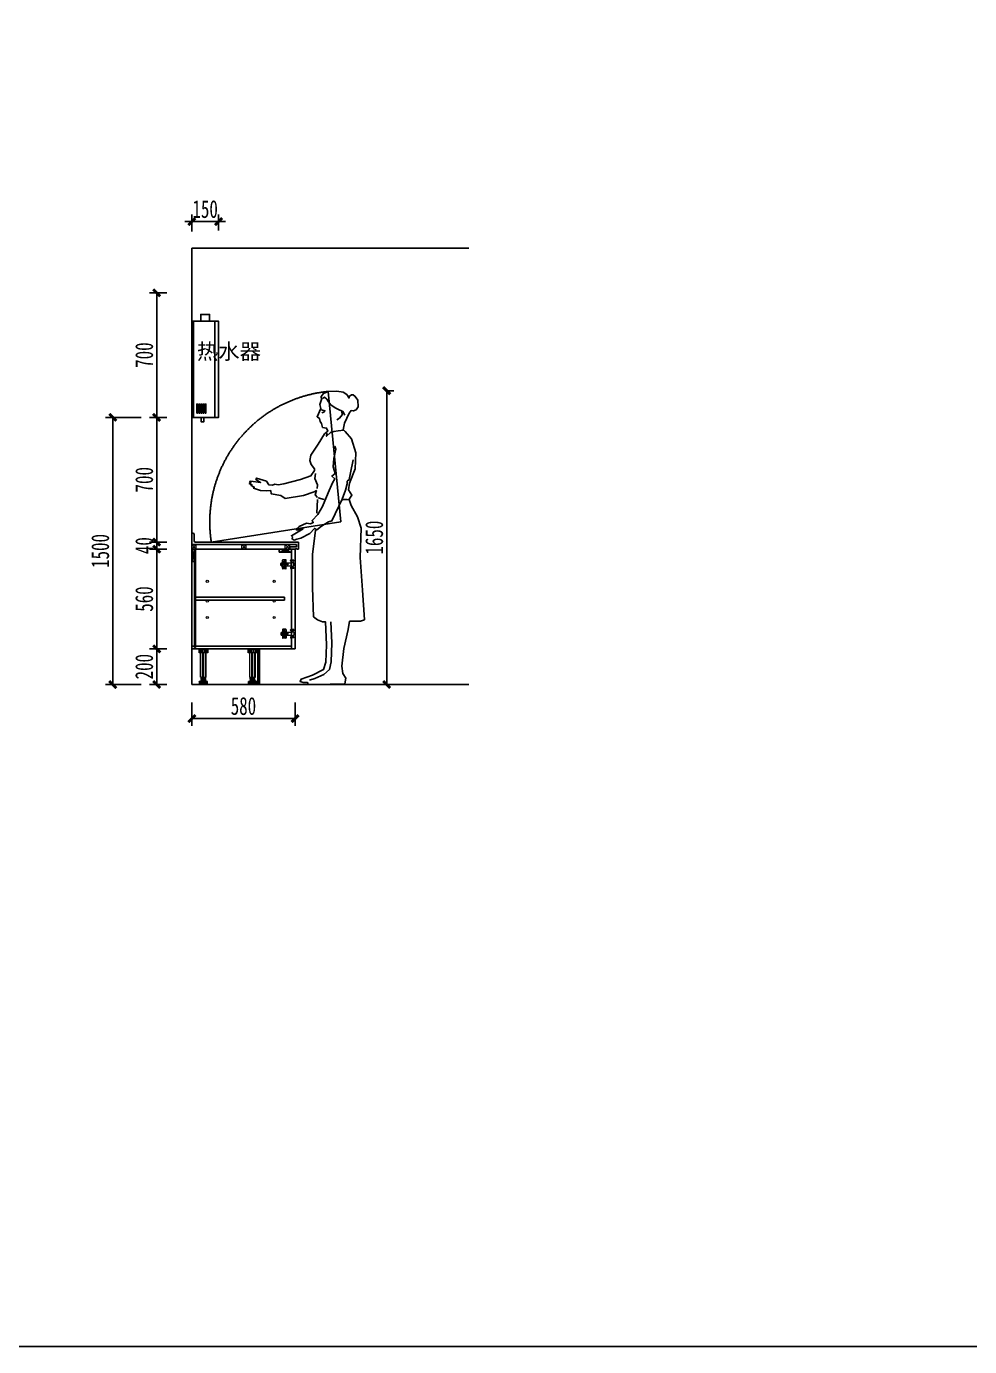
# Model space of a CAD drawing. Header units: millimetres. Extents: x 3104083 to 3173399, y -3165492 to -3044687.
# Drawn here: x 3123988 to 3129284, y -3165492 to -3158078 of the extents above; entities that cross this region are included whole.
import ezdxf

# ---------------------------------------------------------------- set-up
doc = ezdxf.new("R2010")
doc.units = ezdxf.units.MM
doc.header["$LTSCALE"] = 500
doc.header["$MEASUREMENT"] = 0
doc.header["$PDMODE"] = 2
doc.linetypes.add('ACAD_ISO03W100', pattern=[30, 12, -18])
doc.layers.get('0').update_dxf_attribs({"linetype": 'CONTINUOUS'})
doc.layers.get('DEFPOINTS').update_dxf_attribs({"linetype": 'CONTINUOUS'})
for name, color, linetype in [('1', 1, 'CONTINUOUS'), ('D-节点尺寸', 5, 'CONTINUOUS'), ('ZB_厨柜', 7, 'CONTINUOUS'), ('台面', 4, 'CONTINUOUS'), ('柜体', 2, 'CONTINUOUS')]:
    doc.layers.add(name, color=color, linetype=linetype)
for name, color, linetype, lineweight in [('五金辅助件', 25, 'CONTINUOUS', 13), ('墙体', 6, 'CONTINUOUS', 25), ('标注', 7, 'CONTINUOUS', 25)]:
    doc.layers.add(name, color=color, linetype=linetype, lineweight=lineweight)
doc.styles.add('DIM', font='SimSun.ttf', dxfattribs={"width": 0.7})
doc.styles.add('平面图尺寸', font='SimSun.ttf', dxfattribs={"height": 110})
doc.dimstyles.new('40', dxfattribs={"dimscale": 40, "dimtxt": 2.5, "dimasz": 1, "dimexe": 1, "dimexo": 1, "dimgap": 0.5, "dimtad": 1, "dimdec": 0, "dimzin": 0, "dimdsep": 46, "dimtxsty": 'DIM', "dimblk": 'ARCHTICK', "dimcen": 0, "dimclrd": 5, "dimclre": 5, "dimclrt": 35, "dimadec": 0, "dimazin": 0, "dimtfac": 0.5, "dimtdec": 0, "dimtix": 1, "dimtmove": 2, "dimatfit": 2, "dimldrblk": 'A', "dimfxl": 0, "dimtolj": 1, "dimtzin": 0, "dimlwd": -1, "dimlwe": -1, "dimarcsym": 0})

# ---------------------------------------------------------------- blocks, each defined once
blk = doc.blocks.new('_ArchTick')
at = {"color": 0, "linetype": 'ByBlock', "const_width": 0.4}
blk.add_lwpolyline([(-0.5, -0.5), (0.5, 0.5)], dxfattribs=at)
blk = doc.blocks.new('*D1935')
at = {"layer": 'D-节点尺寸', "color": 5, "ltscale": 100}
for p, q in [((3124916.9, -3161874.7), (3124916.9, -3162005.2)), ((3125496.9, -3161874.7), (3125496.9, -3162005.2)), ((3124916.9, -3161965.2), (3125496.9, -3161965.2))]:
    blk.add_line(p, q, dxfattribs=at)
at = {"layer": 'DEFPOINTS', "color": 0, "ltscale": 100}
for p in [(3124916.9, -3161834.7), (3125496.9, -3161834.7), (3125496.9, -3161965.2)]:
    blk.add_point(p, dxfattribs=at)
at = {"layer": 'D-节点尺寸', "color": 5, "ltscale": 100, "xscale": 40, "yscale": 40, "zscale": 40, "rotation": 180}
blk.add_blockref('_ArchTick', (3124916.9, -3161965.2), dxfattribs=at)
at = {"layer": 'D-节点尺寸', "color": 5, "ltscale": 100, "xscale": 40, "yscale": 40, "zscale": 40}
blk.add_blockref('_ArchTick', (3125496.9, -3161965.2), dxfattribs=at)
at = {"layer": 'D-节点尺寸', "color": 35, "ltscale": 100, "insert": (3125206.9, -3161895.2), "char_height": 100, "attachment_point": 5, "style": 'DIM'}
blk.add_mtext('\\A1;580', dxfattribs=at)
blk = doc.blocks.new('A')
for p, q in [((-0.37, 0), (-2.13, 0)), ((-1.44, 1.15), (-1.09, 1.44)), ((-1.44, 1.15), (-0.37, 0)), ((-1.44, -1.15), (-0.37, 0)), ((-1.09, 1.44), (0, 0)), ((-1.09, -1.44), (0, 0)), ((-1.44, -1.15), (-1.09, -1.44))]:
    blk.add_line(p, q)
for points in [[(-1.44, 1.15), (-1.09, 1.44), (-0.37, 0), (0, 0)], [(-1.44, -1.15), (-1.09, -1.44), (-0.37, 0), (0, 0)]]:
    blk.add_solid(points)
blk = doc.blocks.new('*D1936')
at = {"layer": 'D-节点尺寸', "color": 5, "ltscale": 100}
for p, q in [((3124916.9, -3159229.1), (3124916.9, -3159134)), ((3125066.9, -3159224), (3125066.9, -3159134)), ((3124916.9, -3159174), (3124876.9, -3159174)), ((3125066.9, -3159174), (3124916.9, -3159174)), ((3125066.9, -3159174), (3125106.9, -3159174))]:
    blk.add_line(p, q, dxfattribs=at)
at = {"layer": 'DEFPOINTS', "color": 0, "ltscale": 100}
for p in [(3124916.9, -3159174), (3124916.9, -3159269.1), (3125066.9, -3159264)]:
    blk.add_point(p, dxfattribs=at)
at = {"layer": 'D-节点尺寸', "color": 5, "ltscale": 100, "xscale": 40, "yscale": 40, "zscale": 40}
blk.add_blockref('_ArchTick', (3124916.9, -3159174), dxfattribs=at)
at = {"layer": 'D-节点尺寸', "color": 5, "ltscale": 100, "xscale": 40, "yscale": 40, "zscale": 40, "rotation": 180}
blk.add_blockref('_ArchTick', (3125066.9, -3159174), dxfattribs=at)
at = {"layer": 'D-节点尺寸', "color": 35, "ltscale": 100, "insert": (3124991.9, -3159104), "char_height": 100, "attachment_point": 5, "style": 'DIM'}
blk.add_mtext('\\A1;150', dxfattribs=at)
blk = doc.blocks.new('*D1937')
at = {"layer": 'D-节点尺寸', "color": 5, "ltscale": 100}
for p, q in [((3124776.9, -3159573.7), (3124679.8, -3159573.7)), ((3124719.8, -3159573.7), (3124719.8, -3160273.7)), ((3124776.9, -3160273.7), (3124679.8, -3160273.7))]:
    blk.add_line(p, q, dxfattribs=at)
at = {"layer": 'DEFPOINTS', "color": 0, "ltscale": 100}
for p in [(3124816.9, -3159573.7), (3124719.8, -3160273.7), (3124816.9, -3160273.7)]:
    blk.add_point(p, dxfattribs=at)
at = {"layer": 'D-节点尺寸', "color": 5, "ltscale": 100, "xscale": 40, "yscale": 40, "zscale": 40}
for p, rotation in [((3124719.8, -3159573.7), 90), ((3124719.8, -3160273.7), 270)]:
    blk.add_blockref('_ArchTick', p, dxfattribs=dict(at, rotation=rotation))
at = {"layer": 'D-节点尺寸', "color": 35, "ltscale": 100, "insert": (3124649.8, -3159923.7), "char_height": 100, "attachment_point": 5, "rotation": 90, "style": 'DIM'}
blk.add_mtext('\\A1;700', dxfattribs=at)
blk = doc.blocks.new('*D1938')
at = {"layer": 'D-节点尺寸', "color": 5, "ltscale": 100}
for p, q in [((3124776.9, -3160273.7), (3124679.8, -3160273.7)), ((3124719.8, -3160273.7), (3124719.8, -3160973.7)), ((3124776.9, -3160973.7), (3124679.8, -3160973.7))]:
    blk.add_line(p, q, dxfattribs=at)
at = {"layer": 'DEFPOINTS', "color": 0, "ltscale": 100}
for p in [(3124816.9, -3160273.7), (3124719.8, -3160973.7), (3124816.9, -3160973.7)]:
    blk.add_point(p, dxfattribs=at)
at = {"layer": 'D-节点尺寸', "color": 5, "ltscale": 100, "xscale": 40, "yscale": 40, "zscale": 40}
for p, rotation in [((3124719.8, -3160273.7), 90), ((3124719.8, -3160973.7), 270)]:
    blk.add_blockref('_ArchTick', p, dxfattribs=dict(at, rotation=rotation))
at = {"layer": 'D-节点尺寸', "color": 35, "ltscale": 100, "insert": (3124649.8, -3160623.7), "char_height": 100, "attachment_point": 5, "rotation": 90, "style": 'DIM'}
blk.add_mtext('\\A1;700', dxfattribs=at)
blk = doc.blocks.new('*D1939')
at = {"layer": 'D-节点尺寸', "color": 5, "ltscale": 100}
for p, q in [((3124719.8, -3160973.7), (3124719.8, -3160933.7)), ((3124776.9, -3160973.7), (3124679.8, -3160973.7)), ((3124719.8, -3160973.7), (3124719.8, -3161013.7)), ((3124776.9, -3161013.7), (3124679.8, -3161013.7)), ((3124719.8, -3161013.7), (3124719.8, -3161053.7))]:
    blk.add_line(p, q, dxfattribs=at)
at = {"layer": 'DEFPOINTS', "color": 0, "ltscale": 100}
for p in [(3124816.9, -3160973.7), (3124719.8, -3161013.7), (3124816.9, -3161013.7)]:
    blk.add_point(p, dxfattribs=at)
at = {"layer": 'D-节点尺寸', "color": 5, "ltscale": 100, "xscale": 40, "yscale": 40, "zscale": 40}
for p, rotation in [((3124719.8, -3160973.7), 270), ((3124719.8, -3161013.7), 90)]:
    blk.add_blockref('_ArchTick', p, dxfattribs=dict(at, rotation=rotation))
at = {"layer": 'D-节点尺寸', "color": 35, "ltscale": 100, "insert": (3124649.8, -3160993.7), "char_height": 100, "attachment_point": 5, "rotation": 90, "style": 'DIM'}
blk.add_mtext('\\A1;40', dxfattribs=at)
blk = doc.blocks.new('*D1940')
at = {"layer": 'D-节点尺寸', "color": 5, "ltscale": 100}
for p, q in [((3124776.9, -3161013.7), (3124679.8, -3161013.7)), ((3124719.8, -3161013.7), (3124719.8, -3161573.7)), ((3124776.9, -3161573.7), (3124679.8, -3161573.7))]:
    blk.add_line(p, q, dxfattribs=at)
at = {"layer": 'DEFPOINTS', "color": 0, "ltscale": 100}
for p in [(3124816.9, -3161013.7), (3124719.8, -3161573.7), (3124816.9, -3161573.7)]:
    blk.add_point(p, dxfattribs=at)
at = {"layer": 'D-节点尺寸', "color": 5, "ltscale": 100, "xscale": 40, "yscale": 40, "zscale": 40}
for p, rotation in [((3124719.8, -3161013.7), 90), ((3124719.8, -3161573.7), 270)]:
    blk.add_blockref('_ArchTick', p, dxfattribs=dict(at, rotation=rotation))
at = {"layer": 'D-节点尺寸', "color": 35, "ltscale": 100, "insert": (3124649.8, -3161293.7), "char_height": 100, "attachment_point": 5, "rotation": 90, "style": 'DIM'}
blk.add_mtext('\\A1;560', dxfattribs=at)
blk = doc.blocks.new('*D1941')
at = {"layer": 'D-节点尺寸', "color": 5, "ltscale": 100}
for p, q in [((3124776.9, -3161573.7), (3124679.8, -3161573.7)), ((3124719.8, -3161573.7), (3124719.8, -3161773.7)), ((3124776.9, -3161773.7), (3124679.8, -3161773.7))]:
    blk.add_line(p, q, dxfattribs=at)
at = {"layer": 'DEFPOINTS', "color": 0, "ltscale": 100}
for p in [(3124816.9, -3161573.7), (3124719.8, -3161773.7), (3124816.9, -3161773.7)]:
    blk.add_point(p, dxfattribs=at)
at = {"layer": 'D-节点尺寸', "color": 5, "ltscale": 100, "xscale": 40, "yscale": 40, "zscale": 40}
for p, rotation in [((3124719.8, -3161573.7), 90), ((3124719.8, -3161773.7), 270)]:
    blk.add_blockref('_ArchTick', p, dxfattribs=dict(at, rotation=rotation))
at = {"layer": 'D-节点尺寸', "color": 35, "ltscale": 100, "insert": (3124649.8, -3161673.7), "char_height": 100, "attachment_point": 5, "rotation": 90, "style": 'DIM'}
blk.add_mtext('\\A1;200', dxfattribs=at)
blk = doc.blocks.new('F02FMA01')
at = {"color": 0, "linetype": 'ByBlock'}
for p, q in [((18.7, 1491.9), (3.4, 1481)), ((34.1, 1509.5), (18.7, 1491.9)), ((31.9, 1529.2), (34.1, 1509.5)), ((-104.6, 1034.2), (-107.3, 956.5))]:
    blk.add_line(p, q, dxfattribs=at)
for points in [[(40.6, 1426.2), (47.8, 1462.5), (73.5, 1518.2), (84.5, 1533.6), (97.6, 1531.4), (112.4, 1537.3), (123.3, 1554.8), (121.8, 1592.7), (107.4, 1613.2), (96.4, 1622), (86.7, 1621.2), (73.5, 1612.4), (73.5, 1603.7), (60.4, 1623.4), (40.6, 1636.5), (3.4, 1643.1), (-44.9, 1640.9), (-71.2, 1629.9), (-84.3, 1612.4), (-82.1, 1594.9), (-90.9, 1568.6), (-84.9, 1544.7), (-106.7, 1499.2), (-93.1, 1489.7), (-90, 1471.6), (-81.7, 1461.9), (-75.6, 1439.4), (-53.6, 1435), (-47.1, 1417.5), (-64.6, 1402.1), (-99.7, 1345.2), (-141.3, 1283.8), (-147.9, 1253.2), (-139.1, 1231.2), (-121.6, 1207.1), (-121.6, 1196.2), (-141.3, 1167.7), (-200.5, 1145.8), (-292.6, 1121.7), (-325.5, 1117.3), (-343.1, 1119.5), (-356.2, 1115.1), (-378.1, 1117.3), (-391.3, 1137), (-446.1, 1154.6), (-450.5, 1145.8), (-424.2, 1130.5), (-479, 1137), (-485.6, 1134.9), (-476.8, 1130.5), (-487.8, 1123.9), (-472.4, 1117.3), (-476.8, 1112.9), (-459.3, 1104.2), (-463.6, 1097.6), (-424.2, 1084.5), (-391.3, 1082.3), (-367.2, 1084.5), (-365, 1066.9), (-310.2, 1056), (-286, 1040.7), (-183, 1056), (-123.8, 1077.9), (-110.6, 1084.5), (-117.2, 1060.4), (-104.1, 1045)], [(-75.6, 1601.5), (-64.6, 1608), (-51.4, 1597.1), (-42.7, 1581.8), (-29.5, 1566.4), (-5.4, 1548.9), (9.9, 1542.3), (38.5, 1529.2), (49.4, 1507.3)], [(-82.1, 1537.9), (-62.9, 1532.6), (-69, 1524.8), (-79.9, 1520.4)], [(73.5, 1036.3), (88.9, 1058.2), (69.1, 1088.9), (75.7, 1126.1), (106.4, 1207.1), (110.8, 1297), (86.7, 1375.8), (51.6, 1415.3), (42.8, 1424), (12.1, 1419.6), (-12, 1415.3), (-31.7, 1410.9), (-53.6, 1389), (-51.4, 1406.5)], [(-7.6, 1334.2), (-1, 1316.7), (-12, 1264.1), (-16.4, 1218.1), (-5.4, 1180.9), (-22.9, 1165.5), (-7.6, 1150.2), (-20.7, 1128.3), (-44.9, 1071.3), (-75.6, 994.7), (-101.9, 950.8), (-134.8, 915.8), (-128.2, 904.8), (-143.5, 898.3), (-165.5, 900.5), (-207.1, 882.9), (-224.7, 867.6), (-220.3, 861), (-185.2, 869.8), (-251, 830.4), (-244.4, 823.8), (-246.6, 812.8), (-235.6, 806.3), (-220.3, 810.6), (-198.3, 817.2), (-147.9, 843.5), (-121.6, 872), (-108.4, 863.2), (-82.1, 885.1), (-42.7, 909.2), (-22.9, 913.6), (34.1, 1036.3), (53.8, 1086.7), (62.6, 1121.7), (62.6, 1137), (73.5, 1145.8), (80.1, 1183.1), (95.5, 1257.5)], [(-115, 1180.9), (-119.4, 1152.4), (-104.1, 1117.3), (-106.3, 1095.4)], [(-99.7, 1042.8), (-66.8, 1034.1)], [(-115.7, 862), (-132.4, 725.9), (-132.4, 539.7), (-126.8, 375.8), (-104.6, 359.2), (-76.8, 348), (-60.1, 348), (-54.5, 217.5), (-57.3, 120.2), (-71.2, 78.6), (-132.4, 48), (-196.3, 25.8), (-201.9, 11.9), (-185.2, 6.3), (-160.2, 6.3), (-157.4, -4.8), (-115.7, -4.8), (48.4, -2), (53.9, 31.3), (37.2, 56.3), (31.7, 98), (42.8, 198), (67.8, 303.6), (76.2, 350.8), (137.3, 350.8), (159.6, 359.2), (148.5, 525.8), (134.6, 709.2), (140.1, 873.1), (120.7, 937), (84.5, 1000.9), (73.4, 1034.2), (37.2, 1031.5)], [(38.5, 1034.1), (62.6, 1034.1)], [(-149.1, 20.2), (-118.5, 28.6), (-68.4, 50.8), (-37.8, 78.6), (-26.7, 123), (-23.9, 228.6), (-29.5, 348)]]:
    blk.add_lwpolyline(points, dxfattribs=at)
blk = doc.blocks.new('*D1942')
at = {"layer": 'D-节点尺寸', "color": 5, "ltscale": 100}
for p, q in [((3126011.4, -3160123.7), (3126051.4, -3160123.7)), ((3126011.4, -3160123.7), (3126011.4, -3161773.7)), ((3126011.4, -3161773.7), (3126051.4, -3161773.7))]:
    blk.add_line(p, q, dxfattribs=at)
at = {"layer": 'DEFPOINTS', "color": 0, "ltscale": 100}
for p in [(3125982.7, -3160123.7), (3125982.7, -3161773.7), (3126011.4, -3161773.7)]:
    blk.add_point(p, dxfattribs=at)
at = {"layer": 'D-节点尺寸', "color": 5, "ltscale": 100, "xscale": 40, "yscale": 40, "zscale": 40}
for p, rotation in [((3126011.4, -3160123.7), 90), ((3126011.4, -3161773.7), 270)]:
    blk.add_blockref('_ArchTick', p, dxfattribs=dict(at, rotation=rotation))
at = {"layer": 'D-节点尺寸', "color": 35, "ltscale": 100, "insert": (3125941.4, -3160948.7), "char_height": 100, "attachment_point": 5, "rotation": 90, "style": 'DIM'}
blk.add_mtext('\\A1;1650', dxfattribs=at)
blk = doc.blocks.new('A$C1CAE66FB')
at = {"layer": 'ZB_厨柜', "color": 251}
for p, q in [((10, 564.8), (10, 24.8)), ((130, 564.8), (130, 24.8))]:
    blk.add_line(p, q, dxfattribs=at)
for points in [[(50.2, 564.8), (99.8, 564.8), (99.8, 603.2), (50.2, 603.2)], [(0, 24.8), (150, 24.8), (150, 564.8), (0, 564.8)], [(27.7, 49.5), (32.7, 49.5), (32.7, 99.3), (27.7, 99.3)], [(39.7, 49.5), (44.7, 49.5), (44.7, 99.3), (39.7, 99.3)], [(50.7, 49.5), (55.7, 49.5), (55.7, 99.3), (50.7, 99.3)], [(62.7, 49.5), (67.7, 49.5), (67.7, 99.3), (62.7, 99.3)], [(74.2, 49.5), (79.2, 49.5), (79.2, 99.3), (74.2, 99.3)], [(52.7, 24.8), (67.3, 24.8), (67.3, 0), (52.7, 0)]]:
    blk.add_lwpolyline(points, close=True, dxfattribs=at)
blk = doc.blocks.new('*D1943')
at = {"layer": 'D-节点尺寸', "color": 5, "ltscale": 100}
for p, q in [((3124633.1, -3160273.7), (3124433.1, -3160273.7)), ((3124473.1, -3161773.7), (3124473.1, -3160273.7)), ((3124633.1, -3161773.7), (3124433.1, -3161773.7))]:
    blk.add_line(p, q, dxfattribs=at)
at = {"layer": 'DEFPOINTS', "color": 0, "ltscale": 100}
for p in [(3124473.1, -3160273.7), (3124816.9, -3160273.7), (3124816.9, -3161773.7)]:
    blk.add_point(p, dxfattribs=at)
at = {"layer": 'D-节点尺寸', "color": 5, "ltscale": 100, "xscale": 40, "yscale": 40, "zscale": 40}
for p, rotation in [((3124473.1, -3160273.7), 90), ((3124473.1, -3161773.7), 270)]:
    blk.add_blockref('_ArchTick', p, dxfattribs=dict(at, rotation=rotation))
at = {"layer": 'D-节点尺寸', "color": 35, "ltscale": 100, "insert": (3124403.1, -3161023.7), "char_height": 100, "attachment_point": 5, "rotation": 90, "style": 'DIM'}
blk.add_mtext('\\A1;1500', dxfattribs=at)

msp = doc.modelspace()

# ---------------------------------------------------------------- linework, layer by layer
at = {"layer": 'D-节点尺寸', "color": 251, "ltscale": 100}
msp.add_lwpolyline([(3104083.146, -3150662.751), (3173399.353, -3150662.751), (3173399.353, -3165492.393), (3104083.146, -3165492.393)], close=True, dxfattribs=at)
at = {"layer": '五金辅助件', "linetype": 'ACAD_ISO03W100'}
for p, q in [((3124916.939, -3161013.657), (3124916.939, -3160986.657)), ((3124941.939, -3160986.657), (3124916.939, -3161013.657)), ((3124916.939, -3160986.657), (3124941.939, -3161013.657)), ((3124941.939, -3161013.657), (3124941.939, -3160986.657)), ((3125197.939, -3161013.657), (3125197.939, -3160986.657)), ((3125222.939, -3160986.657), (3125197.939, -3161013.657)), ((3125197.939, -3160986.657), (3125222.939, -3161013.657)), ((3125222.939, -3161013.657), (3125222.939, -3160986.657)), ((3125441.939, -3161013.657), (3125441.939, -3160986.657)), ((3125466.939, -3160986.657), (3125441.939, -3161013.657)), ((3125441.939, -3160986.657), (3125466.939, -3161013.657)), ((3125466.939, -3161013.657), (3125466.939, -3160986.657))]:
    msp.add_line(p, q, dxfattribs=at)
at = {"layer": '五金辅助件'}
for p, q in [((3125425.579, -3161088.354), (3125425.579, -3161076.097)), ((3125426.539, -3161088.354), (3125426.539, -3161076.097)), ((3125444.779, -3161073.217), (3125428.459, -3161073.217)), ((3125444.779, -3161074.177), (3125428.459, -3161074.177)), ((3125432.996, -3161080.944), (3125435.602, -3161083.34)), ((3125433.971, -3161079.884), (3125436.576, -3161082.28)), ((3125434.219, -3161079.705), (3125434.219, -3161078.497)), ((3125435.602, -3161083.34), (3125434.302, -3161084.753)), ((3125434.302, -3161084.753), (3125435.362, -3161085.728)), ((3125438.539, -3161078.017), (3125434.699, -3161078.017)), ((3125436.662, -3161084.314), (3125435.362, -3161085.728)), ((3125437.876, -3161080.866), (3125436.576, -3161082.28)), ((3125436.662, -3161084.314), (3125439.267, -3161086.71)), ((3125438.936, -3161081.841), (3125437.636, -3161083.254)), ((3125437.636, -3161083.254), (3125440.242, -3161085.65)), ((3125437.876, -3161080.866), (3125438.936, -3161081.841)), ((3125439.019, -3161079.705), (3125439.019, -3161078.497)), ((3125446.699, -3161088.577), (3125446.699, -3161076.097)), ((3125447.659, -3161088.577), (3125447.659, -3161076.097)), ((3125471.179, -3161077.619), (3125471.669, -3161077.619)), ((3125471.179, -3161078.579), (3125471.669, -3161078.579)), ((3125471.669, -3161078.579), (3125471.669, -3161077.619)), ((3125472.619, -3161074.259), (3125474.059, -3161074.259)), ((3125472.619, -3161081.939), (3125474.059, -3161081.939)), ((3125474.059, -3161126.017), (3125474.059, -3161071.297)), ((3125474.059, -3161071.297), (3125476.939, -3161071.297)), ((3125478.481, -3161075.219), (3125476.939, -3161074.833)), ((3125478.481, -3161080.979), (3125476.939, -3161081.364)), ((3125480.401, -3161075.219), (3125478.481, -3161074.739)), ((3125478.481, -3161081.459), (3125478.481, -3161074.739)), ((3125480.401, -3161080.979), (3125478.481, -3161081.459)), ((3125482.321, -3161075.219), (3125480.401, -3161074.739)), ((3125480.401, -3161081.459), (3125480.401, -3161074.739)), ((3125482.321, -3161080.979), (3125480.401, -3161081.459)), ((3125484.241, -3161075.219), (3125482.321, -3161074.739)), ((3125482.321, -3161081.459), (3125482.321, -3161074.739)), ((3125484.241, -3161080.979), (3125482.321, -3161081.459)), ((3125486.161, -3161075.219), (3125484.241, -3161074.739)), ((3125484.241, -3161081.459), (3125484.241, -3161074.739)), ((3125486.161, -3161080.979), (3125484.241, -3161081.459)), ((3125488.081, -3161075.219), (3125486.161, -3161074.739)), ((3125486.161, -3161081.459), (3125486.161, -3161074.739)), ((3125488.081, -3161080.979), (3125486.161, -3161081.459)), ((3125490.001, -3161075.219), (3125488.081, -3161074.739)), ((3125488.081, -3161081.459), (3125488.081, -3161074.739)), ((3125490.001, -3161080.979), (3125488.081, -3161081.459)), ((3125490.001, -3161080.979), (3125490.001, -3161075.219)), ((3125415.979, -3161103.223), (3125415.979, -3161094.091)), ((3125416.663, -3161093.172), (3125418.023, -3161092.764)), ((3125418.023, -3161104.55), (3125416.663, -3161104.142)), ((3125416.939, -3161102.508), (3125416.939, -3161094.806)), ((3125417.623, -3161093.886), (3125418.023, -3161093.766)), ((3125418.023, -3161103.548), (3125417.623, -3161103.428)), ((3125418.023, -3161090.497), (3125474.059, -3161090.497)), ((3125418.023, -3161095.297), (3125418.023, -3161090.497)), ((3125418.023, -3161094.817), (3125427.623, -3161094.817)), ((3125418.023, -3161106.817), (3125418.023, -3161102.017)), ((3125418.023, -3161102.497), (3125427.623, -3161102.497)), ((3125418.023, -3161106.817), (3125474.059, -3161106.817)), ((3125418.983, -3161096.257), (3125423.761, -3161096.257)), ((3125418.983, -3161101.057), (3125423.761, -3161101.057)), ((3125425.896, -3161098.117), (3125422.855, -3161098.815)), ((3125426.218, -3161099.52), (3125423.178, -3161100.219)), ((3125426.869, -3161095.923), (3125425.466, -3161096.245)), ((3125425.466, -3161096.245), (3125425.896, -3161098.117)), ((3125425.579, -3161121.217), (3125425.579, -3161108.96)), ((3125426.218, -3161099.52), (3125426.648, -3161101.391)), ((3125426.539, -3161121.217), (3125426.539, -3161108.96)), ((3125428.052, -3161101.069), (3125426.648, -3161101.391)), ((3125426.869, -3161095.923), (3125427.299, -3161097.794)), ((3125430.34, -3161097.095), (3125427.299, -3161097.794)), ((3125430.663, -3161098.499), (3125427.622, -3161099.198)), ((3125427.622, -3161099.198), (3125428.052, -3161101.069)), ((3125444.779, -3161123.137), (3125428.459, -3161123.137)), ((3125444.779, -3161124.097), (3125428.459, -3161124.097)), ((3125431.463, -3161099.137), (3125431.463, -3161098.177)), ((3125435.756, -3161113.477), (3125432.306, -3161114.269)), ((3125436.079, -3161114.88), (3125432.629, -3161115.673)), ((3125434.219, -3161088.097), (3125434.219, -3161086.889)), ((3125434.219, -3161109.217), (3125434.219, -3161110.425)), ((3125434.219, -3161117.609), (3125434.219, -3161118.817)), ((3125438.539, -3161088.577), (3125434.699, -3161088.577)), ((3125438.539, -3161108.737), (3125434.699, -3161108.737)), ((3125438.539, -3161119.297), (3125434.699, -3161119.297)), ((3125435.303, -3161101.537), (3125435.303, -3161095.777)), ((3125436.73, -3161111.283), (3125435.326, -3161111.605)), ((3125435.326, -3161111.605), (3125435.756, -3161113.477)), ((3125436.079, -3161114.88), (3125436.509, -3161116.751)), ((3125436.263, -3161094.817), (3125444.903, -3161094.817)), ((3125436.263, -3161102.497), (3125444.903, -3161102.497)), ((3125437.912, -3161116.429), (3125436.509, -3161116.751)), ((3125436.73, -3161111.283), (3125437.16, -3161113.154)), ((3125440.609, -3161112.361), (3125437.16, -3161113.154)), ((3125440.932, -3161113.765), (3125437.482, -3161114.558)), ((3125437.482, -3161114.558), (3125437.912, -3161116.429)), ((3125439.019, -3161088.097), (3125439.019, -3161086.889)), ((3125439.019, -3161109.217), (3125439.019, -3161110.425)), ((3125439.019, -3161117.609), (3125439.019, -3161118.817)), ((3125445.863, -3161101.537), (3125445.863, -3161095.777)), ((3125446.699, -3161121.217), (3125446.699, -3161108.737)), ((3125447.659, -3161121.217), (3125447.659, -3161108.737)), ((3125449.764, -3161097.825), (3125452.478, -3161098.788)), ((3125450.085, -3161096.921), (3125452.799, -3161097.884)), ((3125452.77, -3161099.401), (3125451.807, -3161102.115)), ((3125453.675, -3161099.722), (3125452.712, -3161102.436)), ((3125454.375, -3161094.878), (3125453.412, -3161097.592)), ((3125454.288, -3161099.43), (3125457.002, -3161100.393)), ((3125455.28, -3161095.199), (3125454.317, -3161097.913)), ((3125454.609, -3161098.526), (3125457.323, -3161099.489)), ((3125471.179, -3161118.735), (3125471.669, -3161118.735)), ((3125471.179, -3161119.695), (3125471.669, -3161119.695)), ((3125471.669, -3161118.735), (3125471.669, -3161119.695)), ((3125472.619, -3161115.375), (3125474.059, -3161115.375)), ((3125472.619, -3161123.055), (3125474.059, -3161123.055)), ((3125474.059, -3161126.017), (3125476.939, -3161126.017)), ((3125476.939, -3161088.097), (3125486.161, -3161088.097)), ((3125476.939, -3161109.217), (3125486.161, -3161109.217)), ((3125478.481, -3161116.335), (3125476.939, -3161115.95)), ((3125478.481, -3161122.095), (3125476.939, -3161122.481)), ((3125478.481, -3161115.855), (3125478.481, -3161122.575)), ((3125480.401, -3161116.335), (3125478.481, -3161115.855)), ((3125480.401, -3161122.095), (3125478.481, -3161122.575)), ((3125480.401, -3161115.855), (3125480.401, -3161122.575)), ((3125482.321, -3161116.335), (3125480.401, -3161115.855)), ((3125482.321, -3161122.095), (3125480.401, -3161122.575)), ((3125482.321, -3161115.855), (3125482.321, -3161122.575)), ((3125484.241, -3161116.335), (3125482.321, -3161115.855)), ((3125484.241, -3161122.095), (3125482.321, -3161122.575)), ((3125484.241, -3161115.855), (3125484.241, -3161122.575)), ((3125486.161, -3161116.335), (3125484.241, -3161115.855)), ((3125486.161, -3161122.095), (3125484.241, -3161122.575)), ((3125486.161, -3161115.855), (3125486.161, -3161122.575)), ((3125488.081, -3161116.335), (3125486.161, -3161115.855)), ((3125488.081, -3161122.095), (3125486.161, -3161122.575)), ((3125488.081, -3161115.855), (3125488.081, -3161122.575)), ((3125490.001, -3161116.335), (3125488.081, -3161115.855)), ((3125490.001, -3161122.095), (3125488.081, -3161122.575)), ((3125490.001, -3161105.377), (3125490.001, -3161091.937)), ((3125490.001, -3161116.335), (3125490.001, -3161122.095)), ((3125415.979, -3161484.091), (3125415.979, -3161493.223)), ((3125418.023, -3161482.764), (3125416.663, -3161483.172)), ((3125416.663, -3161494.142), (3125418.023, -3161494.55)), ((3125416.939, -3161484.806), (3125416.939, -3161492.508)), ((3125418.023, -3161483.766), (3125417.623, -3161483.886)), ((3125417.623, -3161493.428), (3125418.023, -3161493.548)), ((3125418.023, -3161480.497), (3125474.059, -3161480.497)), ((3125418.023, -3161480.497), (3125418.023, -3161485.297)), ((3125418.023, -3161484.817), (3125427.623, -3161484.817)), ((3125418.023, -3161492.017), (3125418.023, -3161496.817)), ((3125418.023, -3161492.497), (3125427.623, -3161492.497)), ((3125418.023, -3161496.817), (3125474.059, -3161496.817)), ((3125418.983, -3161486.257), (3125423.761, -3161486.257)), ((3125418.983, -3161491.057), (3125423.761, -3161491.057)), ((3125425.896, -3161489.198), (3125422.855, -3161488.499)), ((3125426.218, -3161487.794), (3125423.178, -3161487.095)), ((3125425.466, -3161491.069), (3125425.896, -3161489.198)), ((3125426.869, -3161491.391), (3125425.466, -3161491.069)), ((3125425.579, -3161466.097), (3125425.579, -3161478.354)), ((3125425.579, -3161498.96), (3125425.579, -3161511.217)), ((3125426.218, -3161487.794), (3125426.648, -3161485.923)), ((3125426.539, -3161466.097), (3125426.539, -3161478.354)), ((3125426.539, -3161498.96), (3125426.539, -3161511.217)), ((3125428.052, -3161486.245), (3125426.648, -3161485.923)), ((3125426.869, -3161491.391), (3125427.299, -3161489.52)), ((3125430.34, -3161490.219), (3125427.299, -3161489.52)), ((3125427.622, -3161488.117), (3125428.052, -3161486.245)), ((3125430.663, -3161488.815), (3125427.622, -3161488.117)), ((3125444.779, -3161463.217), (3125428.459, -3161463.217)), ((3125444.779, -3161464.177), (3125428.459, -3161464.177)), ((3125444.779, -3161513.137), (3125428.459, -3161513.137)), ((3125444.779, -3161514.097), (3125428.459, -3161514.097)), ((3125431.463, -3161488.177), (3125431.463, -3161489.137)), ((3125435.756, -3161473.838), (3125432.306, -3161473.045)), ((3125436.079, -3161472.434), (3125432.629, -3161471.641)), ((3125432.996, -3161506.37), (3125435.602, -3161503.974)), ((3125433.971, -3161507.43), (3125436.576, -3161505.034)), ((3125434.219, -3161469.705), (3125434.219, -3161468.497)), ((3125434.219, -3161478.097), (3125434.219, -3161476.889)), ((3125434.219, -3161499.217), (3125434.219, -3161500.425)), ((3125434.219, -3161507.609), (3125434.219, -3161508.817)), ((3125434.302, -3161502.561), (3125435.362, -3161501.586)), ((3125435.602, -3161503.974), (3125434.302, -3161502.561)), ((3125438.539, -3161468.017), (3125434.699, -3161468.017)), ((3125438.539, -3161478.577), (3125434.699, -3161478.577)), ((3125438.539, -3161498.737), (3125434.699, -3161498.737)), ((3125438.539, -3161509.297), (3125434.699, -3161509.297)), ((3125435.303, -3161485.777), (3125435.303, -3161491.537)), ((3125435.326, -3161475.709), (3125435.756, -3161473.838)), ((3125436.73, -3161476.031), (3125435.326, -3161475.709)), ((3125436.662, -3161503), (3125435.362, -3161501.586)), ((3125436.079, -3161472.434), (3125436.509, -3161470.563)), ((3125436.263, -3161484.817), (3125444.903, -3161484.817)), ((3125436.263, -3161492.497), (3125444.903, -3161492.497)), ((3125437.912, -3161470.885), (3125436.509, -3161470.563)), ((3125437.876, -3161506.448), (3125436.576, -3161505.034)), ((3125436.662, -3161503), (3125439.267, -3161500.604)), ((3125436.73, -3161476.031), (3125437.16, -3161474.16)), ((3125440.609, -3161474.953), (3125437.16, -3161474.16)), ((3125437.482, -3161472.757), (3125437.912, -3161470.885)), ((3125440.932, -3161473.549), (3125437.482, -3161472.757)), ((3125437.636, -3161504.06), (3125440.242, -3161501.664)), ((3125438.936, -3161505.473), (3125437.636, -3161504.06)), ((3125437.876, -3161506.448), (3125438.936, -3161505.473)), ((3125439.019, -3161469.705), (3125439.019, -3161468.497)), ((3125439.019, -3161478.097), (3125439.019, -3161476.889)), ((3125439.019, -3161499.217), (3125439.019, -3161500.425)), ((3125439.019, -3161507.609), (3125439.019, -3161508.817)), ((3125445.863, -3161485.777), (3125445.863, -3161491.537)), ((3125446.699, -3161466.097), (3125446.699, -3161478.577)), ((3125446.699, -3161498.737), (3125446.699, -3161511.217)), ((3125447.659, -3161466.097), (3125447.659, -3161478.577)), ((3125447.659, -3161498.737), (3125447.659, -3161511.217)), ((3125449.764, -3161489.489), (3125452.478, -3161488.526)), ((3125450.085, -3161490.393), (3125452.799, -3161489.43)), ((3125452.77, -3161487.913), (3125451.807, -3161485.199)), ((3125453.675, -3161487.592), (3125452.712, -3161484.878)), ((3125454.375, -3161492.436), (3125453.412, -3161489.722)), ((3125454.288, -3161487.884), (3125457.002, -3161486.921)), ((3125455.28, -3161492.115), (3125454.317, -3161489.401)), ((3125454.609, -3161488.788), (3125457.323, -3161487.825)), ((3125471.179, -3161467.619), (3125471.669, -3161467.619)), ((3125471.179, -3161468.579), (3125471.669, -3161468.579)), ((3125471.179, -3161508.735), (3125471.669, -3161508.735)), ((3125471.179, -3161509.695), (3125471.669, -3161509.695)), ((3125471.669, -3161468.579), (3125471.669, -3161467.619)), ((3125471.669, -3161508.735), (3125471.669, -3161509.695)), ((3125472.619, -3161464.259), (3125474.059, -3161464.259)), ((3125472.619, -3161471.939), (3125474.059, -3161471.939)), ((3125472.619, -3161505.375), (3125474.059, -3161505.375)), ((3125472.619, -3161513.055), (3125474.059, -3161513.055)), ((3125474.059, -3161461.297), (3125474.059, -3161516.017)), ((3125474.059, -3161461.297), (3125476.939, -3161461.297)), ((3125474.059, -3161516.017), (3125476.939, -3161516.017)), ((3125478.481, -3161465.219), (3125476.939, -3161464.833)), ((3125478.481, -3161470.979), (3125476.939, -3161471.364)), ((3125476.939, -3161478.097), (3125486.161, -3161478.097)), ((3125476.939, -3161499.217), (3125486.161, -3161499.217)), ((3125478.481, -3161506.335), (3125476.939, -3161505.95)), ((3125478.481, -3161512.095), (3125476.939, -3161512.481)), ((3125478.481, -3161471.459), (3125478.481, -3161464.739)), ((3125480.401, -3161465.219), (3125478.481, -3161464.739)), ((3125480.401, -3161470.979), (3125478.481, -3161471.459)), ((3125480.401, -3161506.335), (3125478.481, -3161505.855)), ((3125478.481, -3161505.855), (3125478.481, -3161512.575)), ((3125480.401, -3161512.095), (3125478.481, -3161512.575)), ((3125480.401, -3161471.459), (3125480.401, -3161464.739)), ((3125482.321, -3161465.219), (3125480.401, -3161464.739)), ((3125482.321, -3161470.979), (3125480.401, -3161471.459)), ((3125482.321, -3161506.335), (3125480.401, -3161505.855)), ((3125480.401, -3161505.855), (3125480.401, -3161512.575)), ((3125482.321, -3161512.095), (3125480.401, -3161512.575)), ((3125482.321, -3161471.459), (3125482.321, -3161464.739)), ((3125484.241, -3161465.219), (3125482.321, -3161464.739)), ((3125484.241, -3161470.979), (3125482.321, -3161471.459)), ((3125484.241, -3161506.335), (3125482.321, -3161505.855)), ((3125482.321, -3161505.855), (3125482.321, -3161512.575)), ((3125484.241, -3161512.095), (3125482.321, -3161512.575)), ((3125484.241, -3161471.459), (3125484.241, -3161464.739)), ((3125486.161, -3161465.219), (3125484.241, -3161464.739)), ((3125486.161, -3161470.979), (3125484.241, -3161471.459)), ((3125486.161, -3161506.335), (3125484.241, -3161505.855)), ((3125484.241, -3161505.855), (3125484.241, -3161512.575)), ((3125486.161, -3161512.095), (3125484.241, -3161512.575)), ((3125486.161, -3161471.459), (3125486.161, -3161464.739)), ((3125488.081, -3161465.219), (3125486.161, -3161464.739)), ((3125488.081, -3161470.979), (3125486.161, -3161471.459)), ((3125488.081, -3161506.335), (3125486.161, -3161505.855)), ((3125486.161, -3161505.855), (3125486.161, -3161512.575)), ((3125488.081, -3161512.095), (3125486.161, -3161512.575)), ((3125488.081, -3161471.459), (3125488.081, -3161464.739)), ((3125490.001, -3161465.219), (3125488.081, -3161464.739)), ((3125490.001, -3161470.979), (3125488.081, -3161471.459)), ((3125490.001, -3161506.335), (3125488.081, -3161505.855)), ((3125488.081, -3161505.855), (3125488.081, -3161512.575)), ((3125490.001, -3161512.095), (3125488.081, -3161512.575)), ((3125490.001, -3161470.979), (3125490.001, -3161465.219)), ((3125490.001, -3161481.937), (3125490.001, -3161495.377)), ((3125490.001, -3161506.335), (3125490.001, -3161512.095)), ((3124953.635, -3161573.657), (3124953.635, -3161576.537)), ((3125011.235, -3161573.657), (3124953.635, -3161573.657)), ((3125011.235, -3161576.537), (3124953.635, -3161576.537)), ((3124958.515, -3161596.697), (3124958.515, -3161576.537)), ((3125006.355, -3161596.697), (3124958.515, -3161596.697)), ((3124965.371, -3161596.697), (3124965.371, -3161576.537)), ((3124966.595, -3161732.302), (3124966.595, -3161596.697)), ((3124972.172, -3161596.697), (3124972.172, -3161576.537)), ((3124977.694, -3161732.302), (3124977.694, -3161596.697)), ((3124979.084, -3161596.697), (3124979.084, -3161576.537)), ((3124982.435, -3161732.302), (3124982.435, -3161596.697)), ((3124988.518, -3161596.697), (3124988.518, -3161576.537)), ((3124993.297, -3161732.302), (3124993.297, -3161596.697)), ((3124996.092, -3161596.697), (3124996.092, -3161576.537)), ((3124998.275, -3161732.302), (3124998.275, -3161596.697)), ((3125002.018, -3161596.697), (3125002.018, -3161576.537)), ((3125006.355, -3161576.537), (3125006.355, -3161596.697)), ((3125011.235, -3161573.657), (3125011.235, -3161576.537)), ((3125229.339, -3161573.657), (3125229.339, -3161576.537)), ((3125286.939, -3161573.657), (3125229.339, -3161573.657)), ((3125286.939, -3161576.537), (3125229.339, -3161576.537)), ((3125234.219, -3161596.697), (3125234.219, -3161576.537)), ((3125282.059, -3161596.697), (3125234.219, -3161596.697)), ((3125241.075, -3161596.697), (3125241.075, -3161576.537)), ((3125242.299, -3161732.302), (3125242.299, -3161596.697)), ((3125247.876, -3161596.697), (3125247.876, -3161576.537)), ((3125253.398, -3161732.302), (3125253.398, -3161596.697)), ((3125254.788, -3161596.697), (3125254.788, -3161576.537)), ((3125258.139, -3161732.302), (3125258.139, -3161596.697)), ((3125264.222, -3161596.697), (3125264.222, -3161576.537)), ((3125269, -3161732.302), (3125269, -3161596.697)), ((3125271.796, -3161596.697), (3125271.796, -3161576.537)), ((3125273.979, -3161732.302), (3125273.979, -3161596.697)), ((3125277.722, -3161596.697), (3125277.722, -3161576.537)), ((3125282.059, -3161576.537), (3125282.059, -3161596.697)), ((3125286.939, -3161573.657), (3125286.939, -3161576.537)), ((3124966.595, -3161732.302), (3124998.275, -3161732.302)), ((3124997.315, -3161750.619), (3124967.555, -3161750.619)), ((3124997.315, -3161752.539), (3124967.555, -3161752.539)), ((3124969.475, -3161734.743), (3124969.475, -3161732.343)), ((3124995.395, -3161734.702), (3124969.475, -3161732.343)), ((3124995.395, -3161737.102), (3124969.475, -3161734.743)), ((3124969.475, -3161739.543), (3124969.475, -3161737.143)), ((3124995.395, -3161739.502), (3124969.475, -3161737.143)), ((3124995.395, -3161741.902), (3124969.475, -3161739.543)), ((3124969.475, -3161744.343), (3124969.475, -3161741.943)), ((3124995.395, -3161744.302), (3124969.475, -3161741.943)), ((3124995.395, -3161746.702), (3124969.475, -3161744.343)), ((3124970.435, -3161757.339), (3124970.435, -3161752.539)), ((3124970.915, -3161737.274), (3124970.915, -3161734.874)), ((3124970.915, -3161742.074), (3124970.915, -3161739.674)), ((3124970.915, -3161750.619), (3124970.915, -3161744.474)), ((3124993.955, -3161734.571), (3124993.955, -3161732.302)), ((3124993.955, -3161739.371), (3124993.955, -3161736.971)), ((3124993.955, -3161744.171), (3124993.955, -3161741.771)), ((3124993.955, -3161750.619), (3124993.955, -3161746.571)), ((3124994.435, -3161757.339), (3124994.435, -3161752.539)), ((3124995.395, -3161737.102), (3124995.395, -3161734.702)), ((3124995.395, -3161741.902), (3124995.395, -3161739.502)), ((3124995.395, -3161746.702), (3124995.395, -3161744.302)), ((3125242.299, -3161732.302), (3125273.979, -3161732.302)), ((3125273.019, -3161750.619), (3125243.259, -3161750.619)), ((3125273.019, -3161752.539), (3125243.259, -3161752.539)), ((3125245.179, -3161734.743), (3125245.179, -3161732.343)), ((3125271.099, -3161734.702), (3125245.179, -3161732.343)), ((3125271.099, -3161737.102), (3125245.179, -3161734.743)), ((3125245.179, -3161739.543), (3125245.179, -3161737.143)), ((3125271.099, -3161739.502), (3125245.179, -3161737.143)), ((3125271.099, -3161741.902), (3125245.179, -3161739.543)), ((3125245.179, -3161744.343), (3125245.179, -3161741.943)), ((3125271.099, -3161744.302), (3125245.179, -3161741.943)), ((3125271.099, -3161746.702), (3125245.179, -3161744.343)), ((3125246.139, -3161757.339), (3125246.139, -3161752.539)), ((3125246.619, -3161737.274), (3125246.619, -3161734.874)), ((3125246.619, -3161742.074), (3125246.619, -3161739.674)), ((3125246.619, -3161750.619), (3125246.619, -3161744.474)), ((3125269.659, -3161734.571), (3125269.659, -3161732.302)), ((3125269.659, -3161739.371), (3125269.659, -3161736.971)), ((3125269.659, -3161744.171), (3125269.659, -3161741.771)), ((3125269.659, -3161750.619), (3125269.659, -3161746.571)), ((3125270.139, -3161757.339), (3125270.139, -3161752.539)), ((3125271.099, -3161737.102), (3125271.099, -3161734.702)), ((3125271.099, -3161741.902), (3125271.099, -3161739.502)), ((3125271.099, -3161746.702), (3125271.099, -3161744.302)), ((3124958.915, -3161758.73), (3124958.915, -3161757.339)), ((3125005.955, -3161757.339), (3124958.915, -3161757.339)), ((3125005.955, -3161758.73), (3124958.915, -3161758.73)), ((3124959.395, -3161773.659), (3124959.395, -3161758.73)), ((3125005.475, -3161773.659), (3124959.395, -3161773.659)), ((3124967.761, -3161773.659), (3124967.761, -3161758.73)), ((3124974.925, -3161773.659), (3124974.925, -3161758.73)), ((3124982.339, -3161773.659), (3124982.339, -3161758.73)), ((3124989.678, -3161773.659), (3124989.678, -3161758.73)), ((3124993.955, -3161773.659), (3124993.955, -3161758.73)), ((3124997.544, -3161773.659), (3124997.544, -3161758.73)), ((3125002.34, -3161773.659), (3125002.34, -3161758.73)), ((3125005.475, -3161773.659), (3125005.475, -3161758.73)), ((3125005.955, -3161758.73), (3125005.955, -3161757.339)), ((3125234.619, -3161758.73), (3125234.619, -3161757.339)), ((3125281.659, -3161757.339), (3125234.619, -3161757.339)), ((3125281.659, -3161758.73), (3125234.619, -3161758.73)), ((3125235.099, -3161773.659), (3125235.099, -3161758.73)), ((3125281.179, -3161773.659), (3125235.099, -3161773.659)), ((3125243.465, -3161773.659), (3125243.465, -3161758.73)), ((3125250.629, -3161773.659), (3125250.629, -3161758.73)), ((3125258.043, -3161773.659), (3125258.043, -3161758.73)), ((3125265.382, -3161773.659), (3125265.382, -3161758.73)), ((3125269.659, -3161773.659), (3125269.659, -3161758.73)), ((3125273.247, -3161773.659), (3125273.247, -3161758.73)), ((3125278.044, -3161773.659), (3125278.044, -3161758.73)), ((3125281.179, -3161773.659), (3125281.179, -3161758.73)), ((3125281.659, -3161758.73), (3125281.659, -3161757.339))]:
    msp.add_line(p, q, dxfattribs=at)
for centre, radius in [((3125436.619, -3161083.297), 4.32), ((3125426.759, -3161098.657), 3.84), ((3125436.619, -3161114.017), 4.32), ((3125453.543, -3161098.657), 3.84), ((3125003.994, -3161194.385), 5.991), ((3125379.389, -3161194.385), 5.991), ((3125003.994, -3161305.325), 5.991), ((3125379.389, -3161305.325), 5.991), ((3125003.994, -3161397.265), 5.991), ((3125379.389, -3161397.265), 5.991), ((3125426.759, -3161488.657), 3.84), ((3125436.619, -3161473.297), 4.32), ((3125436.619, -3161504.017), 4.32), ((3125453.543, -3161488.657), 3.84)]:
    msp.add_circle(centre, radius, dxfattribs=at)
for centre, radius, start, end in [((3125428.459, -3161076.097), 2.88, 90, 180), ((3125428.459, -3161076.097), 1.92, 90, 180), ((3125436.619, -3161083.297), 2.869, 122.8680015, 151.9378324), ((3125434.699, -3161078.497), 0.48, 90, 180), ((3125436.619, -3161083.297), 2.869, 302.8680015, 331.9378324), ((3125438.539, -3161078.497), 0.48, 0, 90), ((3125444.779, -3161076.097), 2.88, 0, 90), ((3125444.779, -3161076.097), 1.92, 0, 90), ((3125477.019, -3161078.099), 5.84, 138.8879096, 175.2854395), ((3125477.019, -3161078.099), 5.84, 184.7145605, 221.1120904), ((3125416.939, -3161094.091), 0.96, 106.6992442, 180), ((3125416.939, -3161103.223), 0.96, 180, 253.3007558), ((3125417.899, -3161094.806), 0.96, 106.6992442, 180), ((3125417.899, -3161102.508), 0.96, 180, 253.3007558), ((3125418.983, -3161095.297), 0.96, 180, 270), ((3125418.983, -3161102.017), 0.96, 90, 180), ((3125426.759, -3161098.657), 2.73, 177.6507538, 208.2295047), ((3125422.699, -3161088.354), 2.88, 311.9240934, 0), ((3125422.699, -3161108.96), 2.88, 0, 48.0759066), ((3125428.459, -3161121.217), 2.88, 180, 270), ((3125422.699, -3161088.354), 3.84, 326.0808158, 0), ((3125422.699, -3161108.96), 3.84, 0, 33.9191842), ((3125428.459, -3161121.217), 1.92, 180, 270), ((3125428.008, -3161098.251), 3.456, 1.2335819, 96.3945678), ((3125428.008, -3161099.063), 3.456, 263.6054322, 358.7664181), ((3125426.759, -3161098.657), 2.73, 357.6507538, 28.2295047), ((3125436.619, -3161114.017), 2.869, 178.4052138, 207.4750447), ((3125434.699, -3161088.097), 0.48, 180, 270), ((3125434.699, -3161109.217), 0.48, 90, 180), ((3125434.699, -3161118.817), 0.48, 180, 270), ((3125436.263, -3161095.777), 0.96, 90, 180), ((3125436.263, -3161101.537), 0.96, 180, 270), ((3125438.539, -3161088.097), 0.48, 270, 0), ((3125438.539, -3161109.217), 0.48, 0, 90), ((3125438.539, -3161118.817), 0.48, 270, 0), ((3125436.619, -3161114.017), 2.869, 358.4052138, 27.4750447), ((3125444.779, -3161121.217), 1.92, 270, 0), ((3125444.779, -3161121.217), 2.88, 270, 0), ((3125444.903, -3161095.777), 0.96, 0, 90), ((3125444.903, -3161101.537), 0.96, 270, 0), ((3125449.579, -3161088.577), 2.88, 180, 221.8103149), ((3125449.579, -3161108.737), 2.88, 138.1896851, 180), ((3125449.579, -3161088.577), 1.92, 180, 270), ((3125449.579, -3161108.737), 1.92, 90, 180), ((3125452.318, -3161099.241), 0.48, 340.4644363, 70.4644363), ((3125452.96, -3161097.431), 0.48, 250.4644363, 340.4644363), ((3125454.127, -3161099.883), 0.48, 70.4644363, 160.4644363), ((3125454.769, -3161098.073), 0.48, 160.4644363, 250.4644363), ((3125477.019, -3161119.215), 5.84, 138.8879096, 175.2854395), ((3125477.019, -3161119.215), 5.84, 184.7145605, 221.1120904), ((3125486.161, -3161091.937), 3.84, 0, 90), ((3125486.161, -3161105.377), 3.84, 270, 0), ((3125416.939, -3161484.091), 0.96, 106.6992442, 180), ((3125416.939, -3161493.223), 0.96, 180, 253.3007558), ((3125417.899, -3161484.806), 0.96, 106.6992442, 180), ((3125417.899, -3161492.508), 0.96, 180, 253.3007558), ((3125418.983, -3161485.297), 0.96, 180, 270), ((3125418.983, -3161492.017), 0.96, 90, 180), ((3125426.759, -3161488.657), 2.73, 151.7704953, 182.3492462), ((3125422.699, -3161478.354), 2.88, 311.9240934, 0), ((3125422.699, -3161498.96), 2.88, 0, 48.0759066), ((3125428.459, -3161466.097), 2.88, 90, 180), ((3125428.459, -3161511.217), 2.88, 180, 270), ((3125422.699, -3161478.354), 3.84, 326.0808158, 0), ((3125422.699, -3161498.96), 3.84, 0, 33.9191842), ((3125428.459, -3161466.097), 1.92, 90, 180), ((3125428.459, -3161511.217), 1.92, 180, 270), ((3125428.008, -3161488.251), 3.456, 1.2335819, 96.3945678), ((3125428.008, -3161489.063), 3.456, 263.6054322, 358.7664181), ((3125426.759, -3161488.657), 2.73, 331.7704953, 2.3492462), ((3125436.619, -3161473.297), 2.869, 152.5249553, 181.5947862), ((3125436.619, -3161504.017), 2.869, 208.0621676, 237.1319985), ((3125434.699, -3161468.497), 0.48, 90, 180), ((3125434.699, -3161478.097), 0.48, 180, 270), ((3125434.699, -3161499.217), 0.48, 90, 180), ((3125434.699, -3161508.817), 0.48, 180, 270), ((3125436.263, -3161485.777), 0.96, 90, 180), ((3125436.263, -3161491.537), 0.96, 180, 270), ((3125436.619, -3161504.017), 2.869, 28.0621676, 57.1319985), ((3125438.539, -3161468.497), 0.48, 0, 90), ((3125438.539, -3161478.097), 0.48, 270, 0), ((3125438.539, -3161499.217), 0.48, 0, 90), ((3125438.539, -3161508.817), 0.48, 270, 0), ((3125436.619, -3161473.297), 2.869, 332.5249553, 1.5947862), ((3125444.779, -3161466.097), 2.88, 0, 90), ((3125444.779, -3161466.097), 1.92, 0, 90), ((3125444.779, -3161511.217), 1.92, 270, 0), ((3125444.779, -3161511.217), 2.88, 270, 0), ((3125444.903, -3161485.777), 0.96, 0, 90), ((3125444.903, -3161491.537), 0.96, 270, 0), ((3125449.579, -3161478.577), 2.88, 180, 221.8103149), ((3125449.579, -3161498.737), 2.88, 138.1896851, 180), ((3125449.579, -3161478.577), 1.92, 180, 270), ((3125449.579, -3161498.737), 1.92, 90, 180), ((3125452.318, -3161488.073), 0.48, 289.5355637, 19.5355637), ((3125452.96, -3161489.883), 0.48, 19.5355637, 109.5355637), ((3125454.127, -3161487.431), 0.48, 199.5355637, 289.5355637), ((3125454.769, -3161489.241), 0.48, 109.5355637, 199.5355637), ((3125477.019, -3161468.099), 5.84, 138.8879096, 175.2854395), ((3125477.019, -3161468.099), 5.84, 184.7145605, 221.1120904), ((3125477.019, -3161509.215), 5.84, 138.8879096, 175.2854395), ((3125477.019, -3161509.215), 5.84, 184.7145605, 221.1120904), ((3125486.161, -3161481.937), 3.84, 0, 90), ((3125486.161, -3161495.377), 3.84, 270, 0), ((3124967.555, -3161751.579), 0.96, 90, 270), ((3124997.315, -3161751.579), 0.96, 270, 90), ((3125243.259, -3161751.579), 0.96, 90, 270), ((3125273.019, -3161751.579), 0.96, 270, 90)]:
    msp.add_arc(centre, radius, start, end, dxfattribs=at)
at = {"layer": '台面'}
for p, q in [((3124922.939, -3160923.657), (3124916.939, -3160923.657)), ((3124916.939, -3160986.657), (3124916.939, -3160923.657)), ((3124929.939, -3160966.657), (3124929.939, -3160930.657)), ((3125503.939, -3160986.657), (3124916.939, -3160986.657)), ((3125516.939, -3160973.657), (3124936.939, -3160973.657)), ((3125503.939, -3161000.657), (3125466.939, -3161000.657)), ((3125503.939, -3161000.657), (3125503.939, -3160986.657)), ((3125516.939, -3161013.657), (3125516.939, -3160973.657)), ((3125466.939, -3161013.657), (3125500.582, -3161013.657)), ((3125507.206, -3161013.657), (3125516.939, -3161013.657))]:
    msp.add_line(p, q, dxfattribs=at)
for centre, radius, start, end in [((3124922.939, -3160930.657), 7, 0, 90), ((3124936.939, -3160966.657), 7, 180, 270), ((3125503.894, -3161013.973), 3.327, 5.4541063, 174.5458937)]:
    msp.add_arc(centre, radius, start, end, dxfattribs=at)
at = {"layer": '墙体'}
for p, q in [((3124916.939, -3161773.657), (3124916.939, -3159323.657)), ((3124916.939, -3159323.657), (3126472.324, -3159323.657)), ((3124916.939, -3161773.657), (3126472.324, -3161773.657))]:
    msp.add_line(p, q, dxfattribs=at)
at = {"layer": '柜体', "linetype": 'ACAD_ISO03W100'}
for p, q in [((3125753.308, -3160860.117), (3125682.153, -3160127.976)), ((3125026.533, -3160973.657), (3125753.308, -3160860.117))]:
    msp.add_line(p, q, dxfattribs=at)
at = {"layer": '柜体'}
for p, q in [((3125466.939, -3161013.657), (3125466.939, -3161000.657)), ((3125496.939, -3161013.657), (3124916.939, -3161013.657)), ((3124916.939, -3161013.657), (3124916.939, -3161573.657)), ((3124932.939, -3161013.657), (3124916.939, -3161083.657)), ((3124916.939, -3161013.657), (3124932.939, -3161083.657)), ((3124932.939, -3161083.657), (3124916.939, -3161083.657)), ((3124932.939, -3161013.657), (3124932.939, -3161565.657)), ((3124937.939, -3161013.657), (3124937.939, -3161565.657)), ((3125406.939, -3161029.657), (3125406.939, -3161013.657)), ((3125476.939, -3161013.657), (3125406.939, -3161029.657)), ((3125406.939, -3161013.657), (3125476.939, -3161029.657)), ((3125476.939, -3161029.657), (3125406.939, -3161029.657)), ((3125476.939, -3161573.657), (3125476.939, -3161013.657)), ((3125496.939, -3161573.657), (3125496.939, -3161013.657)), ((3124937.939, -3161283.335), (3125437.939, -3161283.335)), ((3125437.939, -3161299.335), (3124937.939, -3161299.335)), ((3125437.939, -3161283.335), (3125437.939, -3161299.335)), ((3124916.939, -3161557.657), (3124932.939, -3161557.657)), ((3124916.939, -3161573.657), (3125496.939, -3161573.657)), ((3124916.939, -3161573.657), (3124916.939, -3161773.657)), ((3124932.939, -3161565.657), (3124937.939, -3161565.657)), ((3124937.939, -3161557.657), (3125476.939, -3161557.657)), ((3125286.939, -3161773.657), (3125286.939, -3161573.657)), ((3125296.939, -3161773.657), (3125296.939, -3161573.657)), ((3125286.939, -3161773.657), (3125296.939, -3161773.657))]:
    msp.add_line(p, q, dxfattribs=at)
at = {"layer": '柜体', "linetype": 'ACAD_ISO03W100'}
msp.add_arc((3125753.308, -3160860.117), 735.59, 95.5509938, 188.8792028, dxfattribs=at)

# ---------------------------------------------------------------- block references
at = {"layer": '1', "color": 124}
msp.add_blockref('F02FMA01', (3125727.02, -3161768.876), dxfattribs=at)
at = {"layer": 'ZB_厨柜'}
msp.add_blockref('A$C1CAE66FB', (3124916.939, -3160298.497), dxfattribs=at)

# ---------------------------------------------------------------- texts
at = {"layer": '标注', "color": 253, "insert": (3125305.454, -3159858.693), "char_height": 88, "width": 1420.92748, "attachment_point": 3, "style": '平面图尺寸'}
msp.add_mtext('热水器', dxfattribs=at)

# ---------------------------------------------------------------- dimensions: what is measured, and where the dimension line sits
at = {"layer": 'D-节点尺寸', "color": 251, "ltscale": 100}
for base, p1, p2, picture, middle in [((3124916.939, -3159174.045), (3125066.939, -3159264.045), (3124916.939, -3159269.106), '*D1936', (3124991.939, -3159104.045)), ((3125496.939, -3161965.189), (3124916.939, -3161834.661), (3125496.939, -3161834.661), '*D1935', (3125206.939, -3161895.189))]:
    dim = msp.add_linear_dim(base=base, p1=p1, p2=p2, dimstyle='40', dxfattribs=at)
    dim.commit()
    dim.dimension.update_dxf_attribs({"geometry": picture, "text_midpoint": middle})
for base, p1, p2, picture, middle in [((3124719.825, -3160273.657), (3124816.881, -3159573.657), (3124816.881, -3160273.657), '*D1937', (3124649.825, -3159923.657)), ((3126011.441, -3161773.657), (3125982.686, -3160123.657), (3125982.686, -3161773.657), '*D1942', (3125941.441, -3160948.657)), ((3124473.105, -3160273.657), (3124816.881, -3161773.657), (3124816.881, -3160273.657), '*D1943', (3124403.105, -3161023.657)), ((3124719.825, -3160973.657), (3124816.881, -3160273.657), (3124816.881, -3160973.657), '*D1938', (3124649.825, -3160623.657)), ((3124719.825, -3161013.657), (3124816.881, -3160973.657), (3124816.881, -3161013.657), '*D1939', (3124649.825, -3160993.657)), ((3124719.825, -3161573.657), (3124816.881, -3161013.657), (3124816.881, -3161573.657), '*D1940', (3124649.825, -3161293.657)), ((3124719.825, -3161773.657), (3124816.881, -3161573.657), (3124816.881, -3161773.657), '*D1941', (3124649.825, -3161673.657))]:
    dim = msp.add_linear_dim(base=base, p1=p1, p2=p2, angle=90, dimstyle='40', dxfattribs=at)
    dim.commit()
    dim.dimension.update_dxf_attribs({"geometry": picture, "text_midpoint": middle})

doc.saveas('drawing.dxf')
